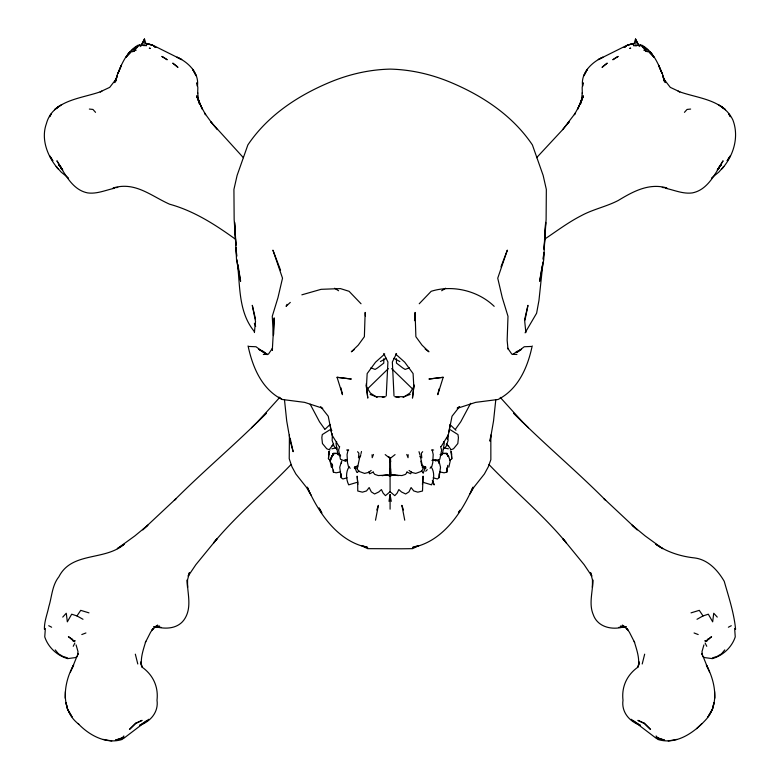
<?xml version="1.0" encoding="UTF-8"?>
<svg xmlns="http://www.w3.org/2000/svg" width="780" height="780" viewBox="0 0 780 780"><rect width="100%" height="100%" fill="white"/><g stroke="black" fill="none" stroke-linecap="round" stroke-linejoin="round"><path stroke-width="1.17" d="M390.088 509.165L390.088 494.578L391.258 501.335M373.035 472.183L374.741 474.367L378.319 475.566L389.639 474.874L389.63 468.76M389.639 474.874L389.698 470.291L389.639 474.874L389.639 474.103M389.815 457.733L389.649 471.89M407.228 472.183L405.522 474.367L401.944 475.566L390.624 474.874L390.624 468.76M422.438 484.429L423.101 476.151L422.497 491.01L417.817 492.17L413.741 490.942L411.099 487.558L408.954 491.878L405.668 493.974L401.534 491.995L398.843 489.567L397.088 493.184L394.777 495.651L390.088 491.731L390.078 476.219L387.026 474.893L382.073 475.702M328.448 458.767L329.053 451.503L328.448 458.767L330.652 460.61M347.119 477.799L342.869 478.978L341.152 477.613L341.221 473.811M383.848 358.693L383.779 363.11L377.53 367.945L375.102 369.427L370.909 367.848M389.834 458.045L389.63 461.916L389.883 461.107M197.681 93.6L197.837 87.545L196.97 82.68L197.399 86.248C199.485 72.998 188.204 62.205 177.079 57.184L181.72 59.602L153.27 45.415L146.162 43.563L148.473 43.973M289.429 435.006L289.224 458.747L291.964 466.81L295.854 473.967L306.472 487.393L311.074 495.124M340.597 471.91L336.151 472.807L333.401 472.115L333.46 470.057M332.368 433.787L332.163 440.466L334.132 446.423L336.863 449.065M507.985 349.001L507.156 340.334L507.994 316.31L502.281 297.648L497.738 278.187L507.341 250.136L500.975 266.867M70.444 671.999L73.642 664.969C63.278 683.085 60.118 710.102 78.78 724.22M273.644 334.474L274.18 317.889L272.308 350.074M65.179 698.197L65.413 691.567M386.246 395.957L387.913 361.998L383.702 353.486M430.053 468.263L431.866 466.362L432.754 462.696L433.192 454.545L432.247 450.157M451.815 458.767L451.21 451.503L451.815 458.767L449.611 460.61M272.386 350.171L272.493 348.25L268.398 354.178L263.338 354.481M44.411 629.275C44.197 621.426 47.326 614.104 48.857 606.538C51.928 596.554 52.094 585.224 58.88 576.8C71.721 551.411 104.812 561.064 124.147 544.284L117.312 548.642L134.833 535.928L147.888 525.145L142.701 529.854L175.948 498.712L174.349 500.292C204.155 470.35 236.701 443.274 266.38 413.185L251.521 427.791M408.203 454.72L408.037 457.694L406.77 454.447M543.806 252.691L543.26 259.75M544.03 249.054L545.639 222.388L543.718 259.896L539.663 281.278L541.34 270.592M414.531 320.707L415.096 312.419L415.877 336.697L422.038 345.16L428.941 351.799L425.129 348.991M543.835 252.778L543.212 258.706M544.079 249.22L546.107 219.609L546.341 189.423L543.143 175.412L532.408 144.944C512.548 115.391 482.137 95.413 449.709 81.968C430.667 74.139 410.709 69.595 390.127 69.108C369.544 69.595 349.586 74.139 330.554 81.968C298.126 95.413 267.715 115.391 247.855 144.944L237.11 175.412L233.922 189.423L234.156 219.609L235.94 245.671M495.807 399.555L493.545 420.937L490.015 441.207L490.834 435.006L490.854 459.644L488.29 466.81L484.399 473.967L473.782 487.393L469.765 494.159M143.939 45.737L144.466 39L141.336 45.221L146.543 45.688L144.466 39L141.336 45.221M422.594 482.167L431.564 484.848C434.206 479.437 434.723 471.851 431.106 466.781M45.357 628.446L44.752 636.88C48.184 647.361 57.106 655.57 67.636 658.632L75.407 657.579L77.142 656.565M543.046 262.022L538.951 300.476L536.611 313.219L525.096 332.836M254.387 332.572L255.518 321.487L252.291 305.341L255.46 318.835M341.386 463.418L341.659 461.029L339.739 467.288L341.152 477.613M582.338 92.528L581.178 102.102L582.075 97.783L580.457 104.071L583.245 95.803L577.688 109.141L583.284 96.311L579.169 105.944L574.373 114.709L575.445 113.002L562.692 129.626L536.62 157.687M414.063 385.193L412.464 398.112L413.819 386.714L413.088 373.561L404.713 362.183L395.548 353.993M447.301 439.13L447.74 435.737L447.369 437.843M439.657 471.91L444.113 472.807L446.852 472.115L447.74 465.358M433.144 477.799L437.385 478.978L439.101 477.613L440.524 467.288L438.779 460.268L438.945 463.525M331.705 465.338L331.432 467.21L330.037 461.029L331.09 457.938L333.889 453.687L331.598 456.592L330.037 461.029L332.572 455.344L331.598 456.592M413.848 384.93L413.517 387.221L409.87 393.081L403.153 397.478M541.72 268.213L542.09 265.834M388.996 501.335L390.088 494.578M328.555 454.321L329.053 451.503M448.851 432.101L450.06 425.236M709.556 671.999L706.358 664.969C715.143 681.184 719.628 703.755 706.563 718.916C694.561 732.391 676.338 745.485 657.559 739.352M375.511 520.201L378.398 505.352L376.789 509.983M115.508 81.919L117.292 75.641L114.689 82.046M359.97 456.056L357.23 469.121L358.956 471.373L364.562 473.411L368.608 472.397L371.183 470.457M532.184 345.92C527.777 367.136 518.368 389.093 498.118 399.467L475.644 402.363L457.509 408.262M348.017 450.157L347.071 454.545L347.5 462.696L348.397 466.362L350.21 468.263M360.799 454.623L360.36 456.661L358.469 457.831L358.907 453.268L357.581 451.698M361.013 453.599L361.491 451.493M448.831 467.21L450.216 461.029L448.666 456.592L446.365 453.687L448.666 456.592M439.072 388.947L437.775 394.68L443.186 377.305L429.117 379.002L443.186 377.305M338.032 453.433L333.674 453.258L332.953 453.56L332.309 456.388L332.572 455.344M115.645 80.886L117.526 74.032L121.388 65.325L117.907 73.671C121.972 62.644 127.579 50.934 138.314 45.055M524.53 319.966L527.962 305.341L524.735 321.487L525.866 332.572M642.213 663.985L644.67 654.167M339.661 446.657L338.598 450.06L340.431 459.244L345.988 461.428M145.792 641.326C143.383 649.565 140.049 658.281 141.814 666.949L140.566 661.996L142.165 667.202C153.133 675.012 158.584 686.868 157.004 700.245C158.74 711.935 150.53 721.675 139.737 725.215L147.147 720.447M336.638 441.548L336.014 443.488L337.945 454.633L340.626 455.91M703.931 644.884L702.01 651.573L702.439 655.2L701.873 653.435L707.996 668.577M423.14 473.275L425.266 467.776M373.483 454.447L372.216 457.694L372.05 454.72M139.318 45.883L139.805 44.665L140.819 46.595M470.896 491.917L472.963 487.139C461.584 513.162 442.328 541.691 412.571 547.433L417.827 545.727M114.475 82.612L115.888 79.365L109.707 87.36L100.181 91.835L101.858 91.26C82.378 98.563 52.796 99.577 46.39 123.679C40.687 139.337 47.658 156.761 58.09 168.831L56.218 166.491L61.142 172.078L68.494 178.074M72.004 668.577L78.127 653.435L77.561 655.2L77.99 651.573L76.069 644.884M145.363 642.505L150.618 632.17L153.299 628.495L151.954 629.967L157.667 625.141L154.284 627.266L159.588 626.203L154.07 626.798M287.05 304.327L286.075 306.335L290.306 302.406M396.562 353.486L392.35 361.998L394.007 395.957M411.587 471.949L410.66 473.782L406.809 471.978M73.232 646.298L74.861 643.081M639.181 46.595L640.195 44.665L645.928 49.55L642.437 47.219M459.537 510.9L458.435 512.957L459.966 510.178M328.439 454.867L329.472 453.122M470.652 403.289L460.736 421.824L455.627 428.971M349.148 466.781C345.54 471.851 346.047 479.437 348.689 484.848L357.669 482.167L357.162 476.151L357.825 484.429M62.741 617.097L66.271 613.236L67.334 621.835L71.682 614.201L76.966 615.927L80.72 610.35L88.969 612.865M441.207 446.462L448.305 434.977L452.02 416.237L459.625 406.575L457.187 408.115M329.599 449.153L333.625 443.947M717.268 169.903L721.451 164.434L717.98 169.192L722.982 160.982L717.98 169.192L720.73 164.755C713.875 176.221 706.602 190.144 692.26 192.923C683.095 194.132 674.456 190.184 665.701 188.292M122.002 738.27L124.01 737.139L115.391 740.171L122.002 738.27L123.874 735.959M724.766 649.896L721.597 653.767L717.142 656.399L712.393 657.901M562.692 129.626L569.127 121.904L567.859 123.415M422.672 451.698L421.356 453.268L421.785 457.831L419.903 456.661M279.767 397.381L257.468 422.068M139.805 44.665L134.072 49.55L137.563 47.219M419.231 303.761L431.184 291.301C452.439 284.524 478.12 290.726 494.188 306.335M684.45 112.34L687.053 109.444L690.631 109.063M357.328 472.534L358.917 470.769M425.744 471.237L427.264 469.667M291.008 464.558C265.648 491.107 237.013 514.527 213.564 542.968L217.269 538.502L195.868 564.671L188.146 576.137L189.491 572.51L187.551 579.823L187.551 587.457L187.249 579.832C187.18 592.654 192.133 606.518 185.006 618.355C178.834 628.729 166.101 629.558 155.532 626.672L161.255 627.432M324.919 429.39L330.086 424.456M390.088 491.731L385.476 495.651L383.165 493.184L381.42 489.567L378.729 491.995L374.585 493.974L371.309 491.878L369.164 487.558L366.522 490.942L362.437 492.17L357.767 491.01L357.669 482.167M367.848 388.547L388.313 368.638M443.401 449.065L446.131 446.423L448.1 440.466L447.925 434.899M696.569 728.695L701.834 723.625M130.397 51.812L128.72 53.381L129.217 52.923M131.791 50.505L133.292 49.111M384.706 353.993L375.55 362.183L367.165 373.561L366.444 386.714L367.799 398.112L366.19 385.193M513.035 354.461L516.516 351.624L521.557 349.294L516.652 352.589L524.248 346.749L531.014 346.466M148.814 719.267L123.279 738.689M706.972 640.38L711.594 636.665L705.51 641.628L709.01 638.557L707.616 639.346M395.06 454.594L390.127 458.474L385.193 454.594M331.675 446.209L333.226 445.029M354.178 349.694L351.322 351.799L358.225 345.16L364.377 336.697L365.167 312.419L365.401 315.968M136.5 46.8L134.686 48.107L138.021 45.932M544.44 239.284C556.559 231.172 568.259 222.329 581.285 215.67C593.044 209.245 606.372 206.661 618.218 200.499C632.863 191.636 648.638 182.91 666.432 187.814M61.6 104.637L56.043 108.352M441.665 290.745L445.624 288.229M711.506 178.074L718.858 172.078L723.782 166.491L721.909 168.831C733.639 155.776 739.323 136.724 732.868 119.954C722.797 99.04 697.222 98.436 678.142 91.26L679.819 91.835L670.293 87.36L664.111 79.365L665.525 82.612M697.008 619.281L703.033 615.927L708.318 614.201L712.667 621.835L713.729 613.236L717.259 617.097M380.416 361.549L386.315 358.273M728.374 627.227L731.289 625.706M418.88 545.561L412.581 548.652L401.573 548.788L367.682 548.652L361.384 545.561M440.524 455.481L442.309 454.633L444.249 443.488L443.615 441.548M373.444 471.978L369.603 473.782L368.677 471.949M390.078 476.219L393.237 474.893L396.24 475.205M357.406 465.972L354.276 467.288L357.815 466.148M450.304 450.07L453.531 448.753L457.821 443.537L458.425 437.668L457.987 434.587L450.235 429.712M435.386 460.99L439.832 459.244L441.656 450.06L440.593 446.657M81.803 634.55L85.927 632.97M409.344 367.848L405.151 369.427L402.724 367.945L396.484 363.11L396.415 358.693M410.124 394.475L404.011 396.688L394.826 396.737M122.441 739.352C106.363 744.725 89.095 735.277 78.166 723.625M632.736 43.504L626.73 45.415L598.279 59.602L602.92 57.184C591.796 62.205 580.515 72.998 582.601 86.248L583.03 82.68L582.163 87.545L582.319 93.6M691.031 612.865L699.28 610.35L703.033 615.927M301.86 294.83L321.116 289.322L340.392 288.59L349.079 291.301L361.033 303.761M354.442 468.575L356.782 467.941M630.991 44.285L627.608 45.084L633.838 43.563L631.527 43.973M114.299 188.292C105.544 190.184 96.905 194.132 87.74 192.923C73.398 190.144 66.124 176.221 59.27 164.755L62.02 169.192L58.549 164.434L62.732 169.903M440.056 454.642L442.153 454.204M636.061 45.737L638.664 45.221L635.534 39L633.457 45.688L636.061 45.737L635.534 39L638.664 45.221M331.851 448.793L336.882 447.827M382.278 397.322L384.384 396.932M668.226 740.942L676.825 739.411M432.89 460.424L435.542 459.995L431.935 460.415M618.745 627.432L624.468 626.672C612.67 630.425 597.685 627.481 593.239 614.582C588.51 603.428 593.034 591.406 592.751 579.832L592.449 587.457L592.449 579.823L590.509 572.51L591.854 576.137L584.132 564.671L562.731 538.502L566.436 542.968C542.987 514.527 514.351 491.107 488.992 464.558M113.129 187.97C135.184 181.36 150.91 195.868 169.601 204.204C193.976 210.902 215.28 224.669 235.56 239.284M113.568 187.814L117.751 187.444M705.042 641.014L707.138 640.848L704.993 640.76M153.699 626.876L155.883 626.72M75.007 640.76L72.862 640.848L74.958 641.014M442.231 453.433L446.579 453.258L447.301 453.56L447.74 455.442M346.632 450.031L348.67 449.962M332.953 453.56L338.091 453.492M385.437 396.737L376.243 396.688L370.139 394.475M442.172 453.492L447.301 453.56M431.584 449.962L433.631 450.031M249.249 346.466L256.015 346.749L266.292 354.237M516.925 354.481L511.856 354.178L507.76 348.25M624.117 626.72L626.301 626.876M278.869 397.137L282.145 399.467L304.619 402.363L322.744 408.262M89.368 109.063L92.947 109.444L95.55 112.34M625.931 626.798L620.412 626.203L625.716 627.266L622.333 625.141L627.968 629.918L626.701 628.495L629.382 632.17L634.637 642.505M662.249 187.444L666.871 187.97M347.119 460.268L344.721 459.995L347.373 460.424M337.067 377.305L351.136 379.002L337.067 377.305L342.488 394.68L340.928 387.806M103.174 739.411L111.774 740.942M395.879 396.932L399.038 397.517M443.654 447.886L448.412 448.793M338.101 454.204L340.197 454.642M149.009 44.285L152.393 45.084L147.264 43.504M425.812 468.575L422.204 467.191M436.927 460.58L438.604 461.029L435.854 459.644M657.998 738.27L664.609 740.171L655.99 737.139L657.998 738.27L656.126 735.959M67.606 657.901L62.858 656.399L58.402 653.767L55.234 649.896M422.448 466.148L425.987 467.288L422.848 465.972M362.437 545.727L367.682 547.433C337.935 541.691 318.669 513.162 307.3 487.139L309.777 492.882M331.89 430.404L330.028 429.712L322.276 434.587L321.838 437.668L322.442 443.537L326.732 448.753L329.95 450.07M694.073 632.97L698.197 634.55M397.244 475.312L398.18 475.702M48.711 625.706L51.626 627.227M393.939 358.273L399.848 361.549M76.966 615.927L82.992 619.281M73.028 640.38L68.406 636.665L72.384 639.346M702.858 656.565L704.593 657.579L712.364 658.632C722.894 655.57 731.816 647.361 735.248 636.88L734.643 628.446M267.169 354.676L258.706 349.294L263.738 351.624L267.228 354.461M641.687 45.055C652.421 50.934 658.027 62.644 662.093 73.671L658.612 65.325L662.474 74.032L664.355 80.886M334.639 288.229L338.588 290.745M377.101 397.478L370.383 393.081L366.746 387.221L366.239 383.779M723.957 108.352L718.399 104.637M641.979 45.932L645.372 48.194L643.5 46.8M282.145 399.467C261.729 389.23 252.554 367.068 248.079 345.92M632.853 720.447L640.263 725.215C629.47 721.675 621.26 711.935 622.996 700.245C621.416 686.868 626.867 675.012 637.835 667.202L639.434 661.996L638.186 666.949C639.951 658.281 636.617 649.565 634.208 641.326M656.721 738.689L631.186 719.267M409.071 470.457L411.645 472.397L415.701 473.411L421.298 471.373L423.033 469.121L420.284 456.056M446.267 444.444L448.578 446.209L450.665 449.153M70.99 638.557L74.49 641.628L71.282 638.791M528.479 427.791L513.62 413.185C543.28 443.303 575.884 470.301 605.65 500.292L604.051 498.712L637.299 529.854L632.112 525.145L645.167 535.928L662.688 548.642L655.853 544.284C667.329 552.191 680.842 556.452 694.619 557.934C708.094 559.66 717.736 570.229 724.24 581.334C728.705 597.032 734.038 612.973 735.589 629.275M646.708 49.111L648.209 50.505M650.783 52.923L651.28 53.381L649.603 51.812M391.687 368.638L412.152 388.547M449.914 424.456L455.93 430.248M522.532 422.068L500.233 397.381M243.38 157.687L210.873 121.904L217.308 129.626M421.337 470.769L422.935 472.534M388.84 456.651L390.127 458.075M446.628 443.947L448.578 446.209M320.639 406.575L328.244 416.237L331.958 434.977L339.046 446.462M212.141 123.415L204.555 113.002L205.627 114.709L200.83 105.944L196.716 96.311L202.312 109.141L196.755 95.803L199.543 104.071L197.925 97.783L198.822 102.102L197.662 92.528M324.626 428.971L319.527 421.824L310.177 404.225M254.563 331.802C237.607 311.542 240.454 284.32 236.993 259.75M319.79 509.252L321.818 512.957L319.078 507.809M705.139 643.081L706.768 646.298M332.68 466.021L331.422 463.066L333.401 472.115M254.368 323.3L255.665 326.332M665.311 82.046L662.707 75.641L664.492 81.919M432.354 480.509L434.148 484.897L433.046 481.709M640.195 44.665L640.682 45.883M354.998 467.776L356.694 472.173M280.556 270.212L272.922 250.136L282.516 278.187L277.973 297.648L272.259 316.31L273.39 335.615M403.474 509.983L401.866 505.352L404.742 520.201M418.997 451.678L420.04 455.11M390.38 461.107L390.624 461.916L390.439 457.733M447.681 455.344L447.954 456.388M135.33 654.167L137.787 663.985M290.17 438.34L293.144 451.678L290.248 441.207L286.709 420.937L284.456 399.555M420.849 461.156L421.805 465.65M330.194 425.236L331.412 432.101M451.21 451.503L451.708 454.321M237.978 264.644L240.601 281.278L236.545 259.896L234.614 222.388L235.94 244.208M236.106 248.04L236.672 256.327L236.155 247.845M714.821 698.197L714.587 691.567M446.735 467.99L446.852 472.115M439.043 473.811L439.101 477.613M390.448 459.839L390.624 474.874L390.614 471.89M713.983 702.721L712.433 709.234L708.084 716.703L712.433 709.234L713.983 702.721M50.368 115.128L49.579 116.707L51.451 113.782L50.368 115.128M586.15 71.37L583.84 75.816L587.359 69.313L586.15 71.37M730.051 156.205L727.243 160.641L730.051 156.205M129.499 52.26L128.203 53.878L129.499 52.26M127.393 55.526L125.989 57.242L131.644 51.197L127.393 55.526M135.544 723.284L129.431 729.466L135.681 723.499L142.087 720.369L135.544 723.284M603.379 66.105L602.053 67.412L607.24 63.131L603.379 66.105M55.214 109.151L54.571 109.727L59.806 105.846L55.214 109.151M616.278 57.437L612.788 59.758L618.189 56.433L616.278 57.437M625.414 46.663L624.146 47.395L626.35 46.166L625.414 46.663M134.482 50.72L132.522 51.733L136.12 50.008L134.482 50.72M629.879 48.282L630.601 48.224L629.879 48.282M150.121 48.282L149.399 48.224L150.121 48.282M645.518 50.72L643.88 50.008L647.478 51.733L645.518 50.72M644.456 723.284L637.913 720.369L644.319 723.499L650.569 729.466L644.456 723.284M163.722 57.437L161.811 56.433L167.213 59.758L163.722 57.437M154.586 46.663L153.65 46.166L155.854 47.395L154.586 46.663M724.786 109.151L720.193 105.846L725.429 109.727L724.786 109.151M176.621 66.105L172.76 63.131L177.947 67.412L176.621 66.105M652.606 55.526L648.356 51.197L654.01 57.242L652.606 55.526M650.5 52.26L651.797 53.878L650.5 52.26M729.631 115.128L728.549 113.782L730.421 116.707L729.631 115.128M71.916 716.703L67.567 709.234L66.017 702.721L67.567 709.234L71.916 716.703M62.02 169.192L57.018 160.982L62.02 169.192M52.757 160.641L49.949 156.205L52.757 160.641M193.849 71.37L192.641 69.313L196.16 75.816L193.849 71.37"/></g></svg>
